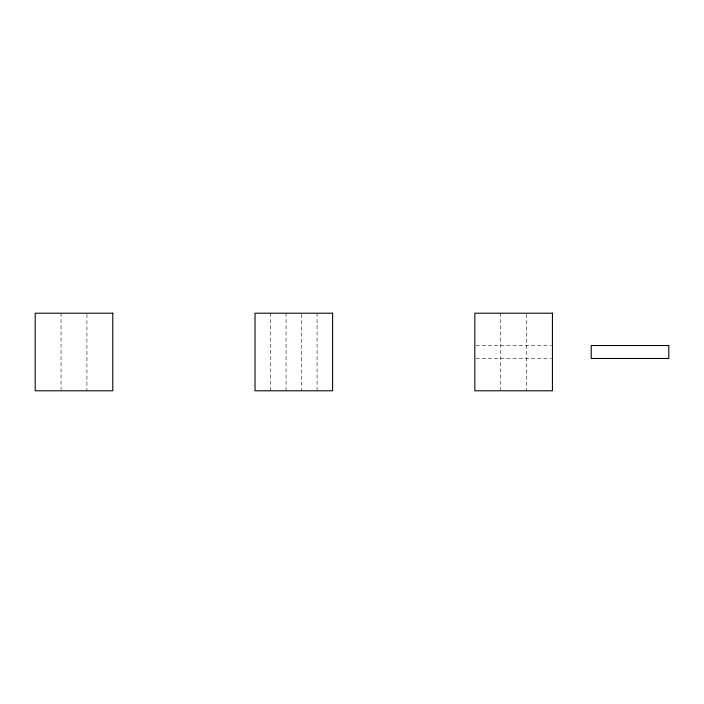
<?xml version="1.0" encoding="UTF-8"?>
<svg xmlns="http://www.w3.org/2000/svg" width="704" height="704" viewBox="0 0 704 704"><rect width="100%" height="100%" fill="white"/><g stroke="black" fill="none" stroke-linecap="round" stroke-linejoin="round"><path stroke-width="0.53" stroke-dasharray="3.52 2.64" d="M475.922 345.532L551.346 345.532M475.922 358.468L551.346 358.468M526.566 314.301L526.566 390.79M500.702 313.21L500.702 389.699M317.09 313.21L317.09 390.79M301.567 314.301L301.567 390.79M286.053 313.21L286.053 390.79M270.538 313.21L270.538 390.79M86.926 314.301L86.926 390.79M61.063 313.21L61.063 389.699"/><path stroke-width="1.06" d="M112.781 313.21L35.2 313.21L35.2 390.79L112.781 390.79L112.781 313.21M332.605 313.21L255.024 313.21L255.024 390.79L332.605 390.79L332.605 313.21M552.429 313.21L474.839 313.21L474.839 390.79L552.429 390.79L552.429 313.21M668.8 345.532L591.219 345.532L591.219 358.468L668.8 358.468L668.8 345.532"/></g></svg>
